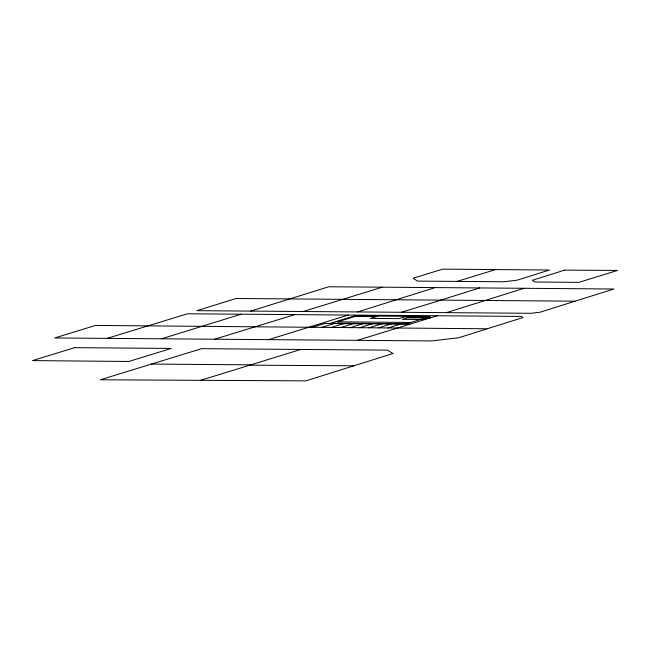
<?xml version="1.0" encoding="UTF-8"?>
<svg xmlns="http://www.w3.org/2000/svg" width="650" height="650" viewBox="0 0 650 650"><rect width="100%" height="100%" fill="white"/><g stroke="black" fill="none" stroke-linecap="round" stroke-linejoin="round"><path stroke-width="0.97" d="M357.589 311.943L435.021 287.592M487.224 328.786L522.99 317.549L521.154 316.42L187.533 313.779L107.104 338.374L54.706 337.959L95.55 325.423L487.224 328.786L458.705 337.74L431.974 340.933L107.104 338.374M382.298 287.186L303.192 311.504M441.066 300.04L479.619 287.942L613.892 289.006L539.898 312.252L530.977 313.308L196.918 310.668L236.039 298.488L575.136 301.186M446.412 312.642L524.079 288.299M294.767 314.624L214.695 339.219M161.598 338.796L241.093 314.202M268.686 339.641L348.262 315.047M312.024 327.397L324.651 323.513L409.898 324.188M356.809 315.916L337.553 321.839L410.946 322.433M321.49 327.47L334.124 323.586M330.964 327.543L343.598 323.659M377.195 316.079L375.546 316.582L355.152 316.42M340.438 327.616L353.064 323.741M377.975 316.079L370.394 318.411L398.808 318.638L406.388 316.306M349.911 327.697L362.537 323.814M401.416 312.284L441.334 300.032M359.377 327.771L372.011 323.887M368.851 327.844L381.485 323.96M407.509 316.314L405.852 316.826L428.594 317.005M200.639 380.307L300.852 349.448M378.324 327.917L390.951 324.041M387.79 327.998L400.424 324.114M357.394 340.34L437.32 315.754M250.738 311.098L328.713 286.764L479.619 287.942M457.039 281.401L503.864 281.767L517.059 280.199L549.477 270.018L442.764 269.132L413.099 278.233L417.527 281.092L457.039 281.401L495.69 269.571M249.819 365.162L353.884 365.796M430.105 317.98L407.371 317.793L402.317 319.353L425.051 319.532M151.482 364.065L250.835 364.853M564.663 270.132L532.301 280.296L535.104 282.011L578.931 282.36L617.5 270.424L564.663 270.132M392.933 353.527L305.898 380.868L100.352 379.779L201.581 348.668L387.392 350.131L392.933 353.527M74.571 347.669L32.5 360.596L128.789 361.473L171.234 348.433L74.571 347.669M354.461 315.892L330.939 323.123L406.729 323.724L430.251 316.493L354.461 315.892"/></g></svg>
